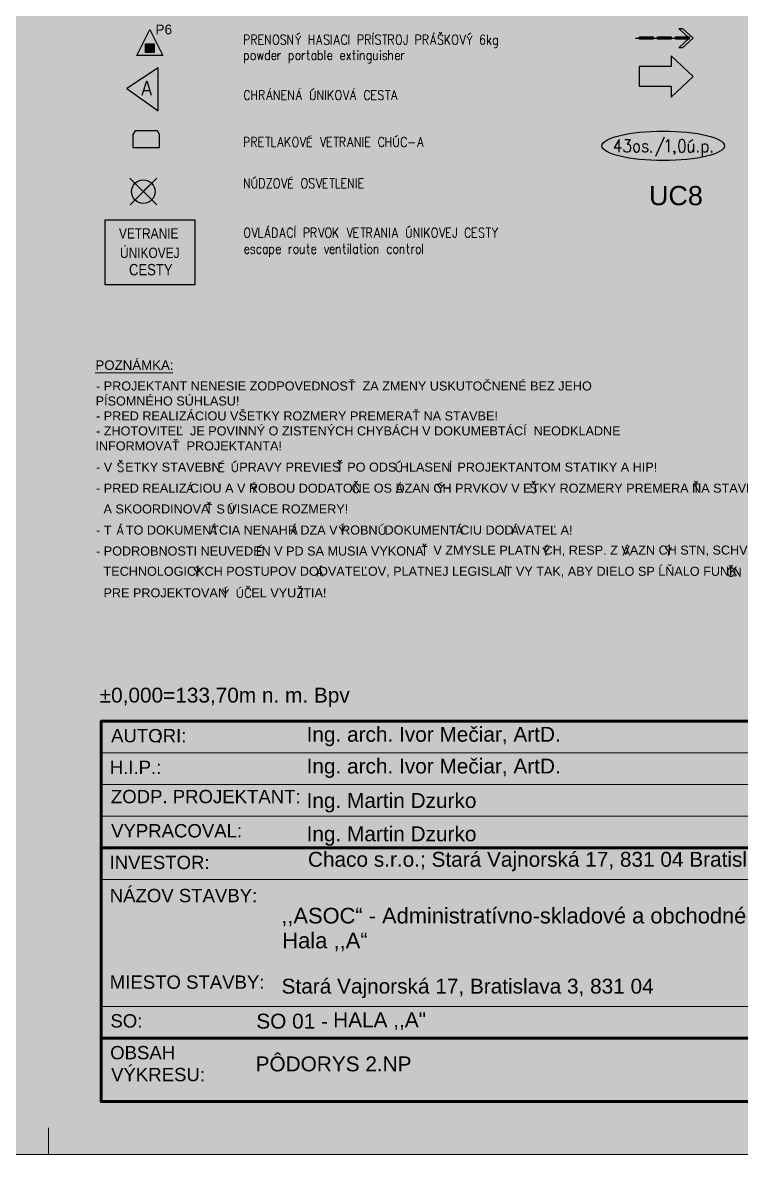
# Model space of a CAD drawing. Header units: millimetres. Extents: x 2377 to 264466, y -28213 to 61616.
# Drawn here: x 248322 to 258523, y -24410 to -8343 of the extents above; entities that cross this region are included whole.
import ezdxf

# ---------------------------------------------------------------- set-up
doc = ezdxf.new("R2010")
doc.units = ezdxf.units.MM
doc.layers.add('ZTI_KANAL', color=30, linetype='Continuous', lineweight=50)
doc.styles.add('PDF Arial Narrow', font='')
doc.styles.add('PDF ArialMT', font='arial.ttf')
doc.styles.add('PDF TimesNewRomanPSMT', font='arial.ttf')
doc.styles.get('PDF Arial Narrow').set_extended_font_data('Arial Narrow')

msp = doc.modelspace()

# ---------------------------------------------------------------- hatches: boundary and pattern name
at = {"layer": 'ZTI_KANAL', "true_color": 0x7fff00, "transparency": 33554559}
msp.add_hatch(color=70, dxfattribs=at).paths.add_polyline_path([(257687, -8428), (257839, -8565), (257687, -8701), (257636, -8701), (257785, -8565), (257636, -8428)])

# ---------------------------------------------------------------- linework, layer by layer
at = {"layer": 'ZTI_KANAL', "color": 7, "lineweight": 9}
for points in [[(144446, -24410), (264438, -24410), (264438, 7087), (144446, 7087)], [(251908, -8517), (251898, -8523), (251888, -8536), (251882, -8549), (251879, -8568), (251879, -8603), (251882, -8622), (251888, -8634), (251898, -8647), (251908, -8654), (251927, -8654), (251936, -8647), (251946, -8634), (251952, -8622), (251958, -8603), (251958, -8568), (251952, -8549), (251946, -8536), (251936, -8523), (251927, -8517)], [(253651, -8517), (253641, -8523), (253632, -8536), (253629, -8549), (253622, -8568), (253622, -8603), (253629, -8622), (253632, -8634), (253641, -8647), (253651, -8654), (253670, -8654), (253683, -8647), (253692, -8634), (253695, -8622), (253702, -8603), (253702, -8568), (253695, -8549), (253692, -8536), (253683, -8523), (253670, -8517)], [(254451, -8517), (254442, -8523), (254429, -8536), (254426, -8549), (254419, -8568), (254419, -8603), (254426, -8622), (254429, -8634), (254442, -8647), (254451, -8654), (254470, -8654), (254480, -8647), (254489, -8634), (254495, -8622), (254499, -8603), (254499, -8568), (254495, -8549), (254489, -8536), (254480, -8523), (254470, -8517)], [(251587, -8781), (251577, -8787), (251568, -8800), (251561, -8822), (251561, -8835), (251568, -8854), (251577, -8866), (251587, -8873), (251603, -8873), (251612, -8866), (251622, -8854), (251628, -8835), (251628, -8822), (251622, -8800), (251612, -8787), (251603, -8781)], [(252222, -8781), (252212, -8787), (252203, -8800), (252200, -8822), (252200, -8835), (252203, -8854), (252212, -8866), (252222, -8873), (252238, -8873), (252247, -8866), (252257, -8854), (252263, -8835), (252263, -8822), (252257, -8800), (252247, -8787), (252238, -8781)], [(253076, -8742), (253079, -8749), (253086, -8742), (253079, -8736)], [(253397, -8742), (253400, -8749), (253406, -8742), (253400, -8736)], [(252793, -9304), (252784, -9311), (252774, -9324), (252771, -9336), (252765, -9355), (252765, -9387), (252771, -9409), (252774, -9422), (252784, -9435), (252793, -9441), (252816, -9441), (252825, -9435), (252835, -9422), (252838, -9409), (252844, -9387), (252844, -9355), (252838, -9336), (252835, -9324), (252825, -9311), (252816, -9304)], [(251685, -10692), (251685, -10556), (251720, -10556), (251736, -10562), (251746, -10575), (251749, -10587), (251755, -10606), (251755, -10641), (251749, -10660), (251746, -10673), (251736, -10686), (251720, -10692)], [(251917, -10556), (251908, -10562), (251898, -10575), (251892, -10587), (251888, -10606), (251888, -10641), (251892, -10660), (251898, -10673), (251908, -10686), (251917, -10692), (251936, -10692), (251946, -10686), (251958, -10673), (251962, -10660), (251968, -10641), (251968, -10606), (251962, -10587), (251958, -10575), (251946, -10562), (251936, -10556)], [(252311, -10556), (252301, -10562), (252292, -10575), (252289, -10587), (252282, -10606), (252282, -10641), (252289, -10660), (252292, -10673), (252301, -10686), (252311, -10692), (252333, -10692), (252343, -10686), (252352, -10673), (252355, -10660), (252362, -10641), (252362, -10606), (252355, -10587), (252352, -10575), (252343, -10562), (252333, -10556)], [(251498, -11257), (251488, -11264), (251479, -11276), (251476, -11289), (251469, -11308), (251469, -11343), (251476, -11362), (251479, -11375), (251488, -11388), (251498, -11394), (251520, -11394), (251530, -11388), (251539, -11375), (251542, -11362), (251549, -11343), (251549, -11308), (251542, -11289), (251539, -11276), (251530, -11264), (251520, -11257)], [(251869, -11394), (251869, -11257), (251904, -11257), (251917, -11264), (251927, -11276), (251933, -11289), (251936, -11308), (251936, -11343), (251933, -11362), (251927, -11375), (251917, -11388), (251904, -11394)], [(252651, -11257), (252641, -11264), (252632, -11276), (252628, -11289), (252622, -11308), (252622, -11343), (252628, -11362), (252632, -11375), (252641, -11388), (252651, -11394), (252673, -11394), (252682, -11388), (252692, -11375), (252695, -11362), (252701, -11343), (252701, -11308), (252695, -11289), (252692, -11276), (252682, -11264), (252673, -11257)], [(254159, -11257), (254149, -11264), (254140, -11276), (254133, -11289), (254130, -11308), (254130, -11343), (254133, -11362), (254140, -11375), (254149, -11388), (254159, -11394), (254178, -11394), (254187, -11388), (254200, -11375), (254203, -11362), (254210, -11343), (254210, -11308), (254203, -11289), (254200, -11276), (254187, -11264), (254178, -11257)], [(252193, -11530), (252184, -11537), (252174, -11549), (252168, -11569), (252168, -11584), (252174, -11603), (252184, -11616), (252193, -11623), (252206, -11623), (252219, -11616), (252228, -11603), (252231, -11584), (252231, -11569), (252228, -11549), (252219, -11537), (252206, -11530)], [(252936, -11492), (252943, -11499), (252946, -11492), (252943, -11483)], [(253178, -11492), (253184, -11499), (253187, -11492), (253184, -11483)], [(253241, -11530), (253232, -11537), (253222, -11549), (253219, -11569), (253219, -11584), (253222, -11603), (253232, -11616), (253241, -11623), (253257, -11623), (253267, -11616), (253276, -11603), (253282, -11584), (253282, -11569), (253276, -11549), (253267, -11537), (253257, -11530)], [(253613, -11530), (253603, -11537), (253591, -11549), (253587, -11569), (253587, -11584), (253591, -11603), (253603, -11616), (253613, -11623), (253625, -11623), (253635, -11616), (253644, -11603), (253651, -11584), (253651, -11569), (253644, -11549), (253635, -11537), (253625, -11530)], [(253930, -11530), (253921, -11537), (253911, -11549), (253908, -11569), (253908, -11584), (253911, -11603), (253921, -11616), (253930, -11623), (253946, -11623), (253956, -11616), (253965, -11603), (253972, -11584), (253972, -11569), (253965, -11549), (253956, -11537), (253946, -11530)], [(250263, -18434), (250253, -18443), (250263, -18453), (250272, -18443)], [(250263, -18542), (250253, -18551), (250263, -18561), (250272, -18551)]]:
    msp.add_lwpolyline(points, close=True, dxfattribs=at)
at = {"layer": 'ZTI_KANAL', "color": 1, "lineweight": 25}
for points in [[(250126, -8441), (250310, -8809), (249942, -8809)], [(250066, -8768), (250066, -8644), (250190, -8644), (250190, -8768)], [(250247, -9593), (250247, -8984), (249802, -9279)], [(250237, -9879), (249920, -9879), (249888, -9933), (249888, -10117), (250266, -10117), (250266, -9933)], [(249494, -11143), (250768, -11143), (250768, -12064), (249494, -12064)]]:
    msp.add_lwpolyline(points, close=True, dxfattribs=at)
at = {"layer": 'ZTI_KANAL', "color": 7, "lineweight": 9}
for points in [[(252212, -8517), (252254, -8488)], [(253292, -8504), (253302, -8488)], [(254149, -8504), (254168, -8488)], [(254232, -8476), (254254, -8504), (254273, -8476)], [(254648, -8517), (254686, -8488)], [(251469, -8654), (251469, -8517), (251514, -8517), (251530, -8523), (251533, -8530), (251539, -8542), (251539, -8561), (251533, -8574), (251530, -8580), (251514, -8587), (251469, -8587)], [(251574, -8654), (251574, -8517), (251619, -8517), (251631, -8523), (251638, -8530), (251641, -8542), (251641, -8555), (251638, -8568), (251631, -8574), (251619, -8580), (251574, -8580)], [(251606, -8580), (251641, -8654)], [(251739, -8654), (251676, -8654), (251676, -8517), (251739, -8517)], [(251676, -8580), (251717, -8580)], [(251771, -8654), (251771, -8517), (251838, -8654), (251838, -8517)], [(252057, -8536), (252044, -8523), (252031, -8517), (252012, -8517), (251996, -8523), (251987, -8536), (251987, -8549), (251990, -8561), (251996, -8568), (252006, -8574), (252035, -8587), (252044, -8596), (252050, -8603), (252057, -8615), (252057, -8634), (252044, -8647), (252031, -8654), (252012, -8654), (251996, -8647), (251987, -8634)], [(252085, -8654), (252085, -8517), (252155, -8654), (252155, -8517)], [(252193, -8530), (252231, -8596), (252273, -8530)], [(252231, -8596), (252231, -8654)], [(252387, -8654), (252387, -8517)], [(252387, -8580), (252454, -8580)], [(252454, -8517), (252454, -8654)], [(252495, -8654), (252533, -8517), (252571, -8654)], [(252508, -8609), (252558, -8609)], [(252673, -8536), (252660, -8523), (252647, -8517), (252628, -8517), (252612, -8523), (252603, -8536), (252603, -8549), (252606, -8561), (252612, -8568), (252622, -8574), (252651, -8587), (252660, -8596), (252666, -8603), (252673, -8615), (252673, -8634), (252660, -8647), (252647, -8654), (252628, -8654), (252612, -8647), (252603, -8634)], [(252701, -8654), (252701, -8517)], [(252739, -8654), (252781, -8517), (252819, -8654)], [(252755, -8609), (252803, -8609)], [(252924, -8549), (252917, -8536), (252908, -8523), (252898, -8517), (252879, -8517), (252870, -8523), (252857, -8536), (252854, -8549), (252847, -8568), (252847, -8603), (252854, -8622), (252857, -8634), (252870, -8647), (252879, -8654), (252898, -8654), (252908, -8647), (252917, -8634), (252924, -8622)], [(252952, -8654), (252952, -8517)], [(253086, -8654), (253086, -8517), (253130, -8517), (253143, -8523), (253149, -8530), (253155, -8542), (253155, -8561), (253149, -8574), (253143, -8580), (253130, -8587), (253086, -8587)], [(253187, -8654), (253187, -8517), (253232, -8517), (253248, -8523), (253254, -8530), (253257, -8542), (253257, -8555), (253254, -8568), (253248, -8574), (253232, -8580), (253187, -8580)], [(253222, -8580), (253257, -8654)], [(253292, -8654), (253292, -8517)], [(253400, -8536), (253390, -8523), (253375, -8517), (253356, -8517), (253343, -8523), (253330, -8536), (253330, -8549), (253336, -8561), (253343, -8568), (253352, -8574), (253381, -8587), (253390, -8596), (253397, -8603), (253400, -8615), (253400, -8634), (253390, -8647), (253375, -8654), (253356, -8654), (253343, -8647), (253330, -8634)], [(253429, -8517), (253498, -8517)], [(253463, -8517), (253463, -8654)], [(253517, -8654), (253517, -8517), (253562, -8517), (253578, -8523), (253584, -8530), (253587, -8542), (253587, -8555), (253584, -8568), (253578, -8574), (253562, -8580), (253517, -8580)], [(253552, -8580), (253587, -8654)], [(253781, -8517), (253781, -8622), (253775, -8641), (253771, -8647), (253759, -8654), (253749, -8654), (253740, -8647), (253737, -8641), (253730, -8622), (253730, -8609)], [(253902, -8654), (253902, -8517), (253946, -8517), (253962, -8523), (253968, -8530), (253972, -8542), (253972, -8561), (253968, -8574), (253962, -8580), (253946, -8587), (253902, -8587)], [(254006, -8654), (254006, -8517), (254051, -8517), (254067, -8523), (254070, -8530), (254076, -8542), (254076, -8555), (254070, -8568), (254067, -8574), (254051, -8580), (254006, -8580)], [(254041, -8580), (254076, -8654)], [(254111, -8654), (254149, -8517), (254187, -8654)], [(254124, -8609), (254175, -8609)], [(254286, -8536), (254276, -8523), (254264, -8517), (254241, -8517), (254229, -8523), (254219, -8536), (254219, -8549), (254222, -8561), (254229, -8568), (254238, -8574), (254267, -8587), (254276, -8596), (254283, -8603), (254286, -8615), (254286, -8634), (254276, -8647), (254264, -8654), (254241, -8654), (254229, -8647), (254219, -8634)], [(254318, -8654), (254318, -8517)], [(254384, -8517), (254318, -8609)], [(254340, -8574), (254384, -8654)], [(254527, -8517), (254569, -8654), (254607, -8517)], [(254626, -8530), (254667, -8596), (254705, -8530)], [(254667, -8596), (254667, -8654)], [(254880, -8536), (254873, -8523), (254857, -8517), (254848, -8517), (254835, -8523), (254826, -8542), (254819, -8574), (254819, -8609), (254826, -8634), (254835, -8647), (254848, -8654), (254854, -8654), (254867, -8647), (254880, -8634), (254883, -8615), (254883, -8609), (254880, -8587), (254867, -8574), (254854, -8568), (254848, -8568), (254835, -8574), (254826, -8587), (254819, -8609)], [(254918, -8654), (254918, -8517)], [(254969, -8561), (254918, -8628)], [(254937, -8603), (254972, -8654)], [(255061, -8580), (255051, -8568), (255042, -8561), (255026, -8561), (255016, -8568), (255007, -8580), (255000, -8603), (255000, -8615), (255007, -8634), (255016, -8647), (255026, -8654), (255042, -8654), (255051, -8647), (255061, -8634)], [(255061, -8561), (255061, -8666), (255054, -8685), (255051, -8695), (255042, -8701), (255026, -8701), (255016, -8695)], [(251469, -8781), (251469, -8920)], [(251469, -8800), (251479, -8787), (251488, -8781), (251504, -8781), (251514, -8787), (251523, -8800), (251530, -8822), (251530, -8835), (251523, -8854), (251514, -8866), (251504, -8873), (251488, -8873), (251479, -8866), (251469, -8854)], [(251657, -8781), (251676, -8873), (251695, -8781), (251717, -8873), (251736, -8781)], [(251825, -8800), (251815, -8787), (251806, -8781), (251790, -8781), (251781, -8787), (251771, -8800), (251765, -8822), (251765, -8835), (251771, -8854), (251781, -8866), (251790, -8873), (251806, -8873), (251815, -8866), (251825, -8854)], [(251825, -8736), (251825, -8873)], [(251860, -8822), (251917, -8822), (251917, -8806), (251914, -8793), (251908, -8787), (251898, -8781), (251882, -8781), (251873, -8787), (251863, -8800), (251860, -8822), (251860, -8835), (251863, -8854), (251873, -8866), (251882, -8873), (251898, -8873), (251908, -8866), (251917, -8854)], [(251946, -8873), (251946, -8781)], [(251946, -8822), (251952, -8800), (251962, -8787), (251971, -8781), (251987, -8781)], [(252104, -8781), (252104, -8920)], [(252104, -8800), (252114, -8787), (252123, -8781), (252139, -8781), (252149, -8787), (252158, -8800), (252165, -8822), (252165, -8835), (252158, -8854), (252149, -8866), (252139, -8873), (252123, -8873), (252114, -8866), (252104, -8854)], [(252292, -8873), (252292, -8781)], [(252292, -8822), (252298, -8800), (252308, -8787), (252317, -8781), (252333, -8781)], [(252355, -8781), (252390, -8781)], [(252371, -8736), (252371, -8847), (252374, -8866), (252387, -8873), (252397, -8873)], [(252485, -8800), (252476, -8787), (252463, -8781), (252451, -8781), (252441, -8787), (252431, -8800), (252425, -8822), (252425, -8835), (252431, -8854), (252441, -8866), (252451, -8873), (252463, -8873), (252476, -8866), (252485, -8854)], [(252485, -8781), (252485, -8873)], [(252517, -8873), (252517, -8736)], [(252517, -8800), (252530, -8787), (252539, -8781), (252552, -8781), (252562, -8787), (252574, -8800), (252578, -8822), (252578, -8835), (252574, -8854), (252562, -8866), (252552, -8873), (252539, -8873), (252530, -8866), (252517, -8854)], [(252612, -8873), (252612, -8736)], [(252651, -8822), (252711, -8822), (252711, -8806), (252705, -8793), (252701, -8787), (252692, -8781), (252676, -8781), (252666, -8787), (252657, -8800), (252651, -8822), (252651, -8835), (252657, -8854), (252666, -8866), (252676, -8873), (252692, -8873), (252701, -8866), (252711, -8854)], [(252835, -8822), (252892, -8822), (252892, -8806), (252889, -8793), (252882, -8787), (252873, -8781), (252860, -8781), (252847, -8787), (252838, -8800), (252835, -8822), (252835, -8835), (252838, -8854), (252847, -8866), (252860, -8873), (252873, -8873), (252882, -8866), (252892, -8854)], [(252924, -8873), (252978, -8781)], [(252978, -8873), (252924, -8781)], [(253006, -8781), (253041, -8781)], [(253022, -8736), (253022, -8847), (253025, -8866), (253035, -8873), (253044, -8873)], [(253079, -8781), (253079, -8873)], [(253114, -8873), (253114, -8781)], [(253114, -8806), (253130, -8787), (253140, -8781), (253155, -8781), (253165, -8787), (253168, -8806), (253168, -8873)], [(253267, -8800), (253257, -8787), (253248, -8781), (253232, -8781), (253222, -8787), (253213, -8800), (253209, -8822), (253209, -8835), (253213, -8854), (253222, -8866), (253232, -8873), (253248, -8873), (253257, -8866), (253267, -8854)], [(253267, -8781), (253267, -8885), (253263, -8904), (253257, -8914), (253248, -8920), (253232, -8920), (253222, -8914)], [(253302, -8781), (253302, -8847), (253308, -8866), (253317, -8873), (253330, -8873), (253343, -8866), (253356, -8847)], [(253356, -8781), (253356, -8873)], [(253400, -8781), (253400, -8873)], [(253489, -8800), (253486, -8787), (253470, -8781), (253454, -8781), (253441, -8787), (253435, -8800), (253441, -8815), (253451, -8822), (253473, -8828), (253486, -8835), (253489, -8847), (253489, -8854), (253486, -8866), (253470, -8873), (253454, -8873), (253441, -8866), (253435, -8854)], [(253517, -8873), (253517, -8736)], [(253517, -8806), (253533, -8787), (253543, -8781), (253559, -8781), (253568, -8787), (253571, -8806), (253571, -8873)], [(253613, -8822), (253673, -8822), (253673, -8806), (253667, -8793), (253660, -8787), (253651, -8781), (253638, -8781), (253629, -8787), (253616, -8800), (253613, -8822), (253613, -8835), (253616, -8854), (253629, -8866), (253638, -8873), (253651, -8873), (253660, -8866), (253673, -8854)], [(253702, -8873), (253702, -8781)], [(253702, -8822), (253705, -8800), (253714, -8787), (253727, -8781), (253740, -8781)], [(251542, -9336), (251539, -9324), (251530, -9311), (251520, -9304), (251498, -9304), (251488, -9311), (251479, -9324), (251476, -9336), (251469, -9355), (251469, -9387), (251476, -9409), (251479, -9422), (251488, -9435), (251498, -9441), (251520, -9441), (251530, -9435), (251539, -9422), (251542, -9409)], [(251574, -9441), (251574, -9304)], [(251641, -9304), (251641, -9441)], [(251682, -9441), (251682, -9304), (251727, -9304), (251739, -9311), (251746, -9317), (251749, -9330), (251749, -9343), (251746, -9355), (251739, -9362), (251727, -9368), (251682, -9368)], [(251784, -9441), (251825, -9304), (251863, -9441)], [(251825, -9289), (251844, -9276)], [(251892, -9441), (251892, -9304), (251962, -9441), (251962, -9304)], [(252066, -9441), (252003, -9441), (252003, -9304), (252066, -9304)], [(252095, -9441), (252095, -9304), (252165, -9441), (252165, -9304)], [(252203, -9441), (252244, -9304), (252282, -9441)], [(252244, -9289), (252263, -9276)], [(252406, -9317), (252406, -9403), (252409, -9422), (252419, -9435), (252435, -9441), (252444, -9441), (252460, -9435), (252470, -9422), (252476, -9403), (252476, -9317)], [(252419, -9304), (252460, -9276)], [(252514, -9441), (252514, -9304), (252584, -9441), (252584, -9304)], [(252622, -9441), (252622, -9304)], [(252660, -9441), (252660, -9304)], [(252730, -9304), (252660, -9393)], [(252873, -9304), (252914, -9441), (252952, -9304)], [(252971, -9441), (253013, -9304), (253051, -9441)], [(253013, -9289), (253032, -9276)], [(253248, -9336), (253244, -9324), (253232, -9311), (253222, -9304), (253203, -9304), (253194, -9311), (253184, -9324), (253178, -9336), (253175, -9355), (253175, -9387), (253178, -9409), (253184, -9422), (253194, -9435), (253203, -9441), (253222, -9441), (253232, -9435), (253244, -9422), (253248, -9409)], [(253343, -9441), (253276, -9441), (253276, -9304), (253343, -9304)], [(253441, -9324), (253429, -9311), (253416, -9304), (253397, -9304), (253381, -9311), (253371, -9324), (253371, -9336), (253375, -9349), (253381, -9355), (253390, -9362), (253419, -9374), (253429, -9381), (253435, -9387), (253441, -9403), (253441, -9422), (253429, -9435), (253416, -9441), (253397, -9441), (253381, -9435), (253371, -9422)], [(253470, -9304), (253540, -9304)], [(253505, -9304), (253505, -9441)], [(253559, -9441), (253597, -9304), (253638, -9441)], [(251574, -9368), (251641, -9368)], [(251717, -9368), (251749, -9441)], [(251800, -9393), (251847, -9393)], [(252003, -9368), (252041, -9368)], [(252219, -9393), (252266, -9393)], [(252686, -9362), (252730, -9441)], [(252987, -9393), (253035, -9393)], [(253276, -9368), (253317, -9368)], [(253571, -9393), (253622, -9393)], [(252416, -9943), (252371, -9968)], [(253603, -9968), (253641, -9943)], [(251469, -10108), (251469, -9968), (251514, -9968), (251530, -9974), (251533, -9984), (251539, -9997), (251539, -10016), (251533, -10028), (251530, -10035), (251514, -10041), (251469, -10041)], [(251574, -10108), (251574, -9968), (251619, -9968), (251631, -9974), (251638, -9984), (251641, -9997), (251641, -10009), (251638, -10022), (251631, -10028), (251619, -10035), (251574, -10035)], [(251606, -10035), (251641, -10108)], [(251739, -10108), (251676, -10108), (251676, -9968), (251739, -9968)], [(251676, -10035), (251717, -10035)], [(251771, -9968), (251838, -9968)], [(251806, -9968), (251806, -10108)], [(251860, -9968), (251860, -10108), (251917, -10108)], [(251942, -10108), (251981, -9968), (252022, -10108)], [(251958, -10060), (252006, -10060)], [(252050, -10108), (252050, -9968)], [(252120, -9968), (252050, -10060)], [(252076, -10028), (252120, -10108)], [(252263, -9968), (252301, -10108), (252343, -9968)], [(252425, -10108), (252362, -10108), (252362, -9984), (252425, -9984)], [(252362, -10041), (252400, -10041)], [(252549, -9968), (252587, -10108), (252628, -9968)], [(252711, -10108), (252647, -10108), (252647, -9968), (252711, -9968)], [(252647, -10035), (252686, -10035)], [(252739, -9968), (252809, -9968)], [(252774, -9968), (252774, -10108)], [(252828, -10108), (252828, -9968), (252873, -9968), (252889, -9974), (252892, -9984), (252898, -9997), (252898, -10009), (252892, -10022), (252889, -10028), (252873, -10035), (252828, -10035)], [(252863, -10035), (252898, -10108)], [(252933, -10108), (252971, -9968), (253013, -10108)], [(252946, -10060), (252997, -10060)], [(253041, -10108), (253041, -9968), (253111, -10108), (253111, -9968)], [(253149, -10108), (253149, -9968)], [(253254, -10108), (253187, -10108), (253187, -9968), (253254, -9968)], [(253187, -10035), (253229, -10035)], [(253451, -10003), (253444, -9990), (253435, -9974), (253425, -9968), (253406, -9968), (253397, -9974), (253387, -9990), (253381, -10003), (253375, -10022), (253375, -10054), (253381, -10073), (253387, -10089), (253397, -10102), (253406, -10108), (253425, -10108), (253435, -10102), (253444, -10089), (253451, -10073)], [(253479, -10108), (253479, -9968)], [(253479, -10035), (253549, -10035)], [(253549, -9968), (253549, -10108)], [(253587, -9984), (253587, -10067), (253594, -10089), (253603, -10102), (253616, -10108), (253629, -10108), (253641, -10102), (253651, -10089), (253657, -10067), (253657, -9984)], [(253771, -10003), (253765, -9990), (253756, -9974), (253746, -9968), (253727, -9968), (253714, -9974), (253705, -9990), (253702, -10003), (253695, -10022), (253695, -10054), (253702, -10073), (253705, -10089), (253714, -10102), (253727, -10108), (253746, -10108), (253756, -10102), (253765, -10089), (253771, -10073)], [(253800, -10048), (253889, -10048)], [(253927, -10108), (253968, -9968), (254006, -10108)], [(253943, -10060), (253991, -10060)], [(251469, -10692), (251469, -10556), (251539, -10692), (251539, -10556)], [(251577, -10568), (251577, -10654), (251584, -10673), (251593, -10686), (251606, -10692), (251619, -10692), (251631, -10686), (251641, -10673), (251647, -10654), (251647, -10568)], [(251593, -10556), (251631, -10530)], [(251790, -10556), (251860, -10556), (251790, -10692), (251860, -10692)], [(251996, -10556), (252035, -10692), (252076, -10556)], [(252158, -10692), (252095, -10692), (252095, -10568), (252158, -10568)], [(252149, -10530), (252104, -10556)], [(252460, -10575), (252451, -10562), (252435, -10556), (252416, -10556), (252400, -10562), (252390, -10575), (252390, -10587), (252397, -10600), (252400, -10606), (252409, -10616), (252441, -10629), (252451, -10635), (252454, -10641), (252460, -10654), (252460, -10673), (252451, -10686), (252435, -10692), (252416, -10692), (252400, -10686), (252390, -10673)], [(252489, -10556), (252530, -10692), (252568, -10556)], [(252651, -10692), (252587, -10692), (252587, -10556), (252651, -10556)], [(252682, -10556), (252749, -10556)], [(252717, -10556), (252717, -10692)], [(252771, -10556), (252771, -10692), (252828, -10692)], [(252917, -10692), (252854, -10692), (252854, -10556), (252917, -10556)], [(252946, -10692), (252946, -10556), (253016, -10692), (253016, -10556)], [(253057, -10692), (253057, -10556)], [(253159, -10692), (253095, -10692), (253095, -10556), (253159, -10556)], [(252095, -10629), (252133, -10629)], [(252587, -10622), (252628, -10622)], [(252854, -10622), (252892, -10622)], [(253095, -10622), (253133, -10622)], [(251800, -11245), (251819, -11229)], [(252184, -11245), (252193, -11229)], [(253784, -11257), (253825, -11229)], [(251577, -11257), (251619, -11394), (251657, -11257)], [(251676, -11257), (251676, -11394), (251736, -11394)], [(251761, -11394), (251800, -11257), (251838, -11394)], [(251774, -11349), (251825, -11349)], [(251971, -11394), (252012, -11257), (252050, -11394)], [(251987, -11349), (252035, -11349)], [(252155, -11289), (252149, -11276), (252139, -11264), (252130, -11257), (252111, -11257), (252101, -11264), (252089, -11276), (252085, -11289), (252079, -11308), (252079, -11343), (252085, -11362), (252089, -11375), (252101, -11388), (252111, -11394), (252130, -11394), (252139, -11388), (252149, -11375), (252155, -11362)], [(252184, -11394), (252184, -11257)], [(252317, -11394), (252317, -11257), (252362, -11257), (252374, -11264), (252381, -11270), (252387, -11283), (252387, -11302), (252381, -11315), (252374, -11321), (252362, -11327), (252317, -11327)], [(252419, -11394), (252419, -11257), (252463, -11257), (252479, -11264), (252485, -11270), (252489, -11283), (252489, -11295), (252485, -11308), (252479, -11315), (252463, -11321), (252419, -11321)], [(252454, -11321), (252489, -11394)], [(252524, -11257), (252562, -11394), (252603, -11257)], [(252730, -11394), (252730, -11257)], [(252800, -11257), (252730, -11349)], [(252755, -11315), (252800, -11394)], [(252927, -11257), (252968, -11394), (253006, -11257)], [(253089, -11394), (253025, -11394), (253025, -11257), (253089, -11257)], [(253025, -11321), (253067, -11321)], [(253121, -11257), (253187, -11257)], [(253155, -11257), (253155, -11394)], [(253209, -11394), (253209, -11257), (253254, -11257), (253267, -11264), (253273, -11270), (253276, -11283), (253276, -11295), (253273, -11308), (253267, -11315), (253254, -11321), (253209, -11321)], [(253244, -11321), (253276, -11394)], [(253311, -11394), (253352, -11257), (253390, -11394)], [(253327, -11349), (253375, -11349)], [(253419, -11394), (253419, -11257), (253489, -11394), (253489, -11257)], [(253530, -11394), (253530, -11257)], [(253568, -11394), (253606, -11257), (253648, -11394)], [(253584, -11349), (253632, -11349)], [(253771, -11270), (253771, -11356), (253775, -11375), (253784, -11388), (253800, -11394), (253810, -11394), (253825, -11388), (253835, -11375), (253838, -11356), (253838, -11270)], [(253879, -11394), (253879, -11257), (253946, -11394), (253946, -11257)], [(253987, -11394), (253987, -11257)], [(254026, -11394), (254026, -11257)], [(254095, -11257), (254026, -11349)], [(254051, -11315), (254095, -11394)], [(254238, -11257), (254276, -11394), (254318, -11257)], [(254400, -11394), (254337, -11394), (254337, -11257), (254400, -11257)], [(254337, -11321), (254375, -11321)], [(254480, -11257), (254480, -11362), (254473, -11381), (254470, -11388), (254461, -11394), (254451, -11394), (254442, -11388), (254435, -11381), (254429, -11362), (254429, -11349)], [(254676, -11289), (254670, -11276), (254661, -11264), (254651, -11257), (254632, -11257), (254623, -11264), (254613, -11276), (254607, -11289), (254603, -11308), (254603, -11343), (254607, -11362), (254613, -11375), (254623, -11388), (254632, -11394), (254651, -11394), (254661, -11388), (254670, -11375), (254676, -11362)], [(254769, -11394), (254705, -11394), (254705, -11257), (254769, -11257)], [(254705, -11321), (254746, -11321)], [(254870, -11276), (254857, -11264), (254845, -11257), (254826, -11257), (254810, -11264), (254800, -11276), (254800, -11289), (254804, -11302), (254810, -11308), (254819, -11315), (254848, -11327), (254857, -11334), (254864, -11343), (254870, -11356), (254870, -11375), (254857, -11388), (254845, -11394), (254826, -11394), (254810, -11388), (254800, -11375)], [(254899, -11257), (254969, -11257)], [(254934, -11257), (254934, -11394)], [(254988, -11257), (255026, -11321), (255067, -11257)], [(255026, -11321), (255026, -11394)], [(251473, -11569), (251533, -11569), (251533, -11556), (251526, -11543), (251523, -11537), (251514, -11530), (251498, -11530), (251488, -11537), (251479, -11549), (251473, -11569), (251473, -11584), (251479, -11603), (251488, -11616), (251498, -11623), (251514, -11623), (251523, -11616), (251533, -11603)], [(251615, -11549), (251612, -11537), (251596, -11530), (251580, -11530), (251568, -11537), (251561, -11549), (251568, -11562), (251577, -11569), (251603, -11575), (251612, -11584), (251615, -11597), (251615, -11603), (251612, -11616), (251596, -11623), (251580, -11623), (251568, -11616), (251561, -11603)], [(251704, -11549), (251695, -11537), (251685, -11530), (251669, -11530), (251660, -11537), (251650, -11549), (251647, -11569), (251647, -11584), (251650, -11603), (251660, -11616), (251669, -11623), (251685, -11623), (251695, -11616), (251704, -11603)], [(251793, -11549), (251784, -11537), (251774, -11530), (251758, -11530), (251749, -11537), (251739, -11549), (251736, -11569), (251736, -11584), (251739, -11603), (251749, -11616), (251758, -11623), (251774, -11623), (251784, -11616), (251793, -11603)], [(251793, -11530), (251793, -11623)], [(251828, -11530), (251828, -11667)], [(251828, -11549), (251838, -11537), (251847, -11530), (251863, -11530), (251873, -11537), (251882, -11549), (251888, -11569), (251888, -11584), (251882, -11603), (251873, -11616), (251863, -11623), (251847, -11623), (251838, -11616), (251828, -11603)], [(251920, -11569), (251981, -11569), (251981, -11556), (251977, -11543), (251971, -11537), (251962, -11530), (251946, -11530), (251936, -11537), (251927, -11549), (251920, -11569), (251920, -11584), (251927, -11603), (251936, -11616), (251946, -11623), (251962, -11623), (251971, -11616), (251981, -11603)], [(252104, -11623), (252104, -11530)], [(252104, -11569), (252108, -11549), (252120, -11537), (252130, -11530), (252143, -11530)], [(252263, -11530), (252263, -11597), (252266, -11616), (252276, -11623), (252292, -11623), (252301, -11616), (252317, -11597)], [(252317, -11530), (252317, -11623)], [(252355, -11530), (252390, -11530)], [(252371, -11483), (252371, -11597), (252374, -11616), (252384, -11623), (252393, -11623)], [(252425, -11569), (252482, -11569), (252482, -11556), (252479, -11543), (252473, -11537), (252463, -11530), (252447, -11530), (252438, -11537), (252428, -11549), (252425, -11569), (252425, -11584), (252428, -11603), (252438, -11616), (252447, -11623), (252463, -11623), (252473, -11616), (252482, -11603)], [(252606, -11530), (252635, -11623), (252666, -11530)], [(252686, -11569), (252746, -11569), (252746, -11556), (252739, -11543), (252733, -11537), (252724, -11530), (252711, -11530), (252701, -11537), (252689, -11549), (252686, -11569), (252686, -11584), (252689, -11603), (252701, -11616), (252711, -11623), (252724, -11623), (252733, -11616), (252746, -11603)], [(252774, -11623), (252774, -11530)], [(252774, -11556), (252790, -11537), (252800, -11530), (252813, -11530), (252822, -11537), (252828, -11556), (252828, -11623)], [(252867, -11530), (252901, -11530)], [(252882, -11483), (252882, -11597), (252889, -11616), (252898, -11623), (252908, -11623)], [(252943, -11530), (252943, -11623)], [(252974, -11623), (252974, -11483)], [(253076, -11549), (253063, -11537), (253054, -11530), (253041, -11530), (253032, -11537), (253019, -11549), (253016, -11569), (253016, -11584), (253019, -11603), (253032, -11616), (253041, -11623), (253054, -11623), (253063, -11616), (253076, -11603)], [(253076, -11530), (253076, -11623)], [(253108, -11530), (253143, -11530)], [(253124, -11483), (253124, -11597), (253130, -11616), (253140, -11623), (253149, -11623)], [(253184, -11530), (253184, -11623)], [(253311, -11623), (253311, -11530)], [(253311, -11556), (253327, -11537), (253336, -11530), (253349, -11530), (253359, -11537), (253365, -11556), (253365, -11623)], [(253559, -11549), (253546, -11537), (253537, -11530), (253524, -11530), (253514, -11537), (253502, -11549), (253498, -11569), (253498, -11584), (253502, -11603), (253514, -11616), (253524, -11623), (253537, -11623), (253546, -11616), (253559, -11603)], [(253679, -11623), (253679, -11530)], [(253679, -11556), (253695, -11537), (253705, -11530), (253721, -11530), (253730, -11537), (253733, -11556), (253733, -11623)], [(253775, -11530), (253810, -11530)], [(253787, -11483), (253787, -11597), (253794, -11616), (253803, -11623), (253813, -11623)], [(253845, -11623), (253845, -11530)], [(253845, -11569), (253848, -11549), (253857, -11537), (253867, -11530), (253883, -11530)], [(254000, -11623), (254000, -11483)], [(249351, -13315), (250453, -13315)], [(249751, -14611), (249742, -14598), (249726, -14592), (249704, -14592), (249688, -14598), (249675, -14611), (249675, -14620), (249682, -14633), (249688, -14639), (249697, -14646), (249729, -14658), (249742, -14665), (249745, -14671), (249751, -14684), (249751, -14699), (249742, -14712), (249726, -14719), (249704, -14719), (249688, -14712), (249675, -14699)], [(249691, -14553), (249713, -14579), (249736, -14553)], [(251184, -14719), (251114, -14719), (251114, -14604), (251184, -14604)], [(251174, -14566), (251123, -14592)], [(251295, -14604), (251295, -14684), (251301, -14699), (251314, -14712), (251330, -14719), (251339, -14719), (251355, -14712), (251368, -14699), (251374, -14684), (251374, -14604)], [(251314, -14592), (251355, -14566)], [(252787, -14592), (252863, -14592)], [(252803, -14553), (252825, -14579), (252847, -14553)], [(252825, -14592), (252825, -14684), (252825, -14719)], [(253625, -14604), (253625, -14684), (253632, -14699), (253644, -14712), (253660, -14719), (253670, -14719), (253686, -14712), (253698, -14699), (253702, -14684), (253702, -14604)], [(253644, -14592), (253686, -14566)], [(254394, -14579), (254407, -14566)], [(254394, -14719), (254394, -14592)], [(251114, -14658), (251158, -14658)], [(250653, -15017), (250698, -14890), (250742, -15017)], [(250698, -14877), (250720, -14865)], [(251558, -14900), (251603, -14963), (251647, -14900)], [(251580, -14890), (251625, -14865)], [(253092, -14919), (253086, -14906), (253076, -14896), (253067, -14890), (253044, -14890), (253032, -14896), (253022, -14906), (253016, -14919), (253009, -14938), (253009, -14966), (253016, -14985), (253022, -14998), (253032, -15011), (253044, -15017), (253067, -15017), (253076, -15011), (253086, -14998), (253092, -14985)], [(253032, -14852), (253054, -14877), (253076, -14852)], [(253625, -15017), (253670, -14890), (253714, -15017)], [(253670, -14877), (253692, -14865)], [(254213, -14900), (254254, -14963), (254299, -14900)], [(254232, -14890), (254276, -14865)], [(255613, -14906), (255604, -14896), (255588, -14890), (255566, -14890), (255550, -14896), (255537, -14906), (255537, -14919), (255543, -14931), (255550, -14938), (255559, -14944), (255591, -14957), (255604, -14963), (255610, -14966), (255613, -14979), (255613, -14998), (255604, -15011), (255588, -15017), (255566, -15017), (255550, -15011), (255537, -14998)], [(255553, -14852), (255575, -14877), (255597, -14852)], [(257842, -14890), (257919, -14890)], [(257858, -14852), (257880, -14877), (257903, -14852)], [(257880, -14890), (257880, -14979), (257880, -15017)], [(250669, -14973), (250723, -14973)], [(251603, -14963), (251603, -15017)], [(253644, -14973), (253698, -14973)], [(254254, -14963), (254254, -15017)], [(250930, -15185), (251006, -15185)], [(250945, -15150), (250968, -15176), (250990, -15150)], [(250968, -15185), (250968, -15277), (250968, -15312)], [(251238, -15198), (251238, -15277), (251244, -15296), (251253, -15309), (251272, -15312), (251282, -15312), (251298, -15309), (251311, -15296), (251314, -15277), (251314, -15198)], [(251253, -15185), (251298, -15163)], [(249663, -15611), (249707, -15484), (249748, -15611)], [(249678, -15570), (249732, -15570)], [(249707, -15471), (249729, -15458)], [(250987, -15611), (251031, -15484), (251076, -15611)], [(251006, -15570), (251060, -15570)], [(251031, -15471), (251053, -15458)], [(252130, -15611), (252174, -15484), (252219, -15611)], [(252149, -15570), (252203, -15570)], [(252174, -15471), (252196, -15458)], [(252816, -15497), (252857, -15557), (252901, -15497)], [(252835, -15484), (252879, -15458)], [(252857, -15557), (252857, -15611)], [(253384, -15497), (253384, -15576), (253390, -15592), (253403, -15604), (253419, -15611), (253429, -15611), (253444, -15604), (253457, -15592), (253463, -15576), (253463, -15497)], [(253403, -15484), (253444, -15458)], [(254476, -15611), (254518, -15484), (254562, -15611)], [(254492, -15570), (254546, -15570)], [(254518, -15471), (254540, -15458)], [(255270, -15611), (255315, -15484), (255356, -15611)], [(255286, -15570), (255340, -15570)], [(255315, -15471), (255334, -15458)], [(254003, -15744), (254026, -15770), (254048, -15744)], [(251730, -15909), (251657, -15909), (251657, -15795), (251730, -15795)], [(251657, -15849), (251701, -15849)], [(251717, -15757), (251669, -15782)], [(253987, -15782), (254064, -15782)], [(254026, -15782), (254026, -15871), (254026, -15909)], [(255708, -15795), (255750, -15855), (255794, -15795)], [(255728, -15782), (255772, -15757)], [(255750, -15855), (255750, -15909)], [(256845, -15909), (256890, -15782), (256934, -15909)], [(256861, -15868), (256915, -15868)], [(256890, -15770), (256912, -15757)], [(257445, -15795), (257487, -15855), (257531, -15795)], [(257464, -15782), (257509, -15757)], [(257487, -15855), (257487, -15909)], [(250774, -16081), (250818, -16055)], [(252539, -16068), (252562, -16055)], [(255172, -16068), (255181, -16055)], [(258354, -16043), (258376, -16068), (258398, -16043)], [(250752, -16090), (250796, -16151), (250837, -16090)], [(250796, -16151), (250796, -16208)], [(252498, -16208), (252539, -16081), (252584, -16208)], [(252514, -16163), (252568, -16163)], [(255172, -16208), (255172, -16081)], [(258414, -16109), (258408, -16097), (258398, -16084), (258385, -16081), (258366, -16081), (258354, -16084), (258344, -16097), (258338, -16109), (258331, -16128), (258331, -16157), (258338, -16176), (258344, -16189), (258354, -16201), (258366, -16208), (258385, -16208), (258398, -16201), (258408, -16189), (258414, -16176)], [(258430, -16208), (258430, -16081), (258506, -16208), (258506, -16081)], [(251180, -16376), (251225, -16354)], [(251384, -16376), (251428, -16354)], [(251561, -16408), (251555, -16395), (251546, -16382), (251533, -16376), (251511, -16376), (251501, -16382), (251492, -16395), (251485, -16408), (251479, -16427), (251479, -16455), (251485, -16475), (251492, -16487), (251501, -16500), (251511, -16503), (251533, -16503), (251546, -16500), (251555, -16487), (251561, -16475)], [(251501, -16341), (251523, -16363), (251546, -16341)], [(252222, -16376), (252298, -16376), (252222, -16503), (252298, -16503)], [(252238, -16341), (252260, -16363), (252279, -16341)], [(251158, -16389), (251203, -16449), (251244, -16389)], [(251203, -16449), (251203, -16503)], [(251368, -16389), (251368, -16468), (251374, -16487), (251384, -16500), (251399, -16503), (251412, -16503), (251428, -16500), (251438, -16487), (251444, -16468), (251444, -16389)], [(259563, -18710), (249437, -18710)], [(259563, -19161), (249437, -19161)], [(259563, -19609), (249437, -19609)], [(263685, -20510), (249437, -20510)], [(263685, -22311), (249437, -22311)], [(248688, -24410), (248688, -24035)]]:
    msp.add_lwpolyline(points, dxfattribs=at)
at = {"layer": 'ZTI_KANAL', "color": 70, "lineweight": 25, "true_color": 0x7fff00}
for points in [[(257020, -8565), (257785, -8565), (257636, -8428), (257687, -8428), (257839, -8565), (257687, -8701), (257636, -8701)], [(257785, -8565), (257636, -8701), (257639, -8698)], [(257779, -8565), (257782, -8561)], [(256788, -10181), (256788, -10003), (256718, -10121), (256823, -10121)], [(256871, -10003), (256944, -10003), (256902, -10070), (256925, -10070), (256937, -10079), (256944, -10089), (256950, -10114), (256950, -10130), (256944, -10155), (256931, -10175), (256909, -10181), (256890, -10181), (256871, -10175), (256861, -10165), (256855, -10146)], [(257198, -10089), (257188, -10070), (257169, -10063), (257150, -10063), (257128, -10070), (257122, -10089), (257128, -10105), (257141, -10114), (257176, -10121), (257188, -10130), (257198, -10146), (257198, -10155), (257188, -10175), (257169, -10181), (257150, -10181), (257128, -10175), (257122, -10155)], [(257430, -9968), (257306, -10241)], [(257455, -10038), (257468, -10028), (257490, -10003), (257490, -10181)], [(257769, -10063), (257769, -10146), (257776, -10175), (257788, -10181), (257811, -10181), (257823, -10175), (257842, -10146)], [(257776, -10038), (257836, -10003)], [(257842, -10063), (257842, -10181)], [(257966, -10063), (257966, -10241)], [(257966, -10089), (257979, -10070), (257995, -10063), (258014, -10063), (258027, -10070), (258042, -10089), (258049, -10114), (258049, -10130), (258042, -10155), (258027, -10175), (258014, -10181), (257995, -10181), (257979, -10175), (257966, -10155)], [(257245, -10165), (257236, -10175), (257245, -10181), (257252, -10175)], [(257579, -10175), (257572, -10181), (257563, -10175), (257572, -10165), (257579, -10175), (257579, -10190), (257572, -10206), (257563, -10216)], [(257906, -10165), (257900, -10175), (257906, -10181), (257912, -10175)], [(258103, -10165), (258096, -10175), (258103, -10181), (258109, -10175)]]:
    msp.add_lwpolyline(points, dxfattribs=at)
for points in [[(257077, -8546), (257271, -8546), (257271, -8577), (257077, -8577)], [(257525, -8577), (257331, -8577), (257331, -8546), (257525, -8546)], [(257782, -8546), (257782, -8577), (257588, -8577), (257588, -8546)], [(257525, -9247), (257525, -9400), (257839, -9108), (257525, -8815), (257525, -8965), (257071, -8965), (257071, -9247)], [(257026, -10063), (257014, -10070), (256998, -10089), (256991, -10114), (256991, -10130), (256998, -10155), (257014, -10175), (257026, -10181), (257045, -10181), (257061, -10175), (257074, -10155), (257080, -10130), (257080, -10114), (257074, -10089), (257061, -10070), (257045, -10063)], [(257674, -10003), (257652, -10013), (257639, -10038), (257633, -10079), (257633, -10105), (257639, -10146), (257652, -10175), (257674, -10181), (257687, -10181), (257706, -10175), (257722, -10146), (257728, -10105), (257728, -10079), (257722, -10038), (257706, -10013), (257687, -10003)]]:
    msp.add_lwpolyline(points, close=True, dxfattribs=at)
at = {"layer": 'ZTI_KANAL', "color": 1, "lineweight": 25}
for points in [[(250021, -9374), (250085, -9168), (250148, -9374)], [(250047, -9304), (250123, -9304)], [(249844, -10552), (250225, -10930)], [(250034, -10740), (250225, -10549), (249847, -10930)]]:
    msp.add_lwpolyline(points, dxfattribs=at)
at = {"layer": 'ZTI_KANAL', "color": 7, "lineweight": 70}
msp.add_lwpolyline([(263685, -23660), (249437, -23660), (249437, -18259), (263685, -18259)], close=True, dxfattribs=at)
for points in [[(263685, -20060), (249437, -20060)], [(249437, -22759), (263685, -22759)]]:
    msp.add_lwpolyline(points, dxfattribs=at)
at = {"layer": 'ZTI_KANAL', "color": 1, "lineweight": 25}
msp.add_circle((250035, -10742), 167, dxfattribs=at)
at = {"layer": 'ZTI_KANAL', "color": 7, "lineweight": 9}
msp.add_ellipse((252194, -10038), major_axis=(0.2, 72.5), ratio=0.544604, start_param=0.257373, end_param=6.540558, dxfattribs=at)
at = {"layer": 'ZTI_KANAL', "color": 70, "lineweight": 25, "true_color": 0x7fff00}
for points in [[(256545, -10092), (256545, -9977), (256938, -9882), (257414, -9882)], [(257414, -9882), (257891, -9882), (258284, -9977), (258284, -10092)], [(257414, -10302), (256938, -10302), (256545, -10207), (256545, -10092)], [(258284, -10092), (258284, -10207), (257891, -10302), (257414, -10302)]]:
    msp.add_open_spline(points, degree=3, dxfattribs=at)
at = {"layer": 'ZTI_KANAL', "color": 7, "lineweight": 35, "true_color": 0xffffff, "transparency": 33554559}
msp.add_solid([(144446, -24410), (264466, -24410), (144446, 7095), (264466, 7095)], dxfattribs=at)
at = {"layer": 'ZTI_KANAL', "color": 1, "lineweight": 0, "transparency": 33554559}
msp.add_solid([(250066, -8768), (250190, -8768), (250066, -8644), (250190, -8644)], dxfattribs=at)
at = {"layer": 'ZTI_KANAL', "color": 70, "lineweight": 0, "true_color": 0x7fff00, "transparency": 33554559}
for points in [[(257271, -8546), (257077, -8546), (257271, -8577), (257077, -8577)], [(257525, -8546), (257331, -8546), (257525, -8577), (257331, -8577)], [(257588, -8546), (257782, -8546), (257588, -8577), (257782, -8577)]]:
    msp.add_solid(points, dxfattribs=at)

# ---------------------------------------------------------------- texts
at = {"layer": 'ZTI_KANAL', "color": 1, "attachment_point": 4}
for s, insert, char_height, style in [('P6', (250207, -8441), 138.8, 'PDF ArialMT'), ('VETRANIE', (249689, -11335), 147.5, 'PDF Arial Narrow'), ('ÚNIKOVEJ', (249705, -11612), 147.5, 'PDF Arial Narrow'), ('CESTY', (249832, -11851), 162, 'PDF Arial Narrow')]:
    msp.add_mtext(s, dxfattribs=dict(at, insert=insert, char_height=char_height, style=style))
at = {"layer": 'ZTI_KANAL', "color": 70, "true_color": 0x7fff00, "insert": (257212, -10800), "char_height": 273.7, "attachment_point": 4, "style": 'PDF ArialMT'}
msp.add_mtext('UC8', dxfattribs=at)
at = {"layer": 'ZTI_KANAL', "color": 7, "attachment_point": 4}
for s, insert, char_height, style in [('POZNÁMKA:', (249356, -13206), 134.7, 'PDF ArialMT'), ('PROJEKTANT NENESIE ZODPOVEDNOSŤ\xa0 ZA ZMENY USKUTOČNENÉ BEZ JEHO', (249474, -13502), 128.24, 'PDF ArialMT'), ('\xad', (249365, -13502), 128, 'PDF ArialMT'), ('PÍSOMNÉHO SÚHLASU!', (249359, -13715), 128.24, 'PDF ArialMT'), ('\xad', (249365, -13927), 128, 'PDF ArialMT'), ('PRED REALIZÁCIOU VŠETKY ROZMERY PREMERAŤ NA STAVBE!', (249474, -13927), 128.24, 'PDF ArialMT'), ('ZHOTOVITEĽ\xa0 JE POVINNÝ O ZISTENÝCH CHYBÁCH V DOKUMEBTÁCÍ\xa0 NEODKLADNE', (249474, -14140), 128.24, 'PDF ArialMT'), ('INFORMOVAŤ\xa0 PROJEKTANTA!', (249356, -14353), 128.24, 'PDF ArialMT'), ('\xad', (249365, -14140), 128, 'PDF ArialMT'), ('V', (249474, -14654), 128, 'PDF ArialMT'), ('ETKY STAVEBN', (249778, -14654), 128.24, 'PDF ArialMT'), ('PRAVY PREVIES  PO ODS HLASEN  PROJEKTANTOM STATIKY A HIP!', (251397, -14654), 128.24, 'PDF ArialMT'), ('\xad', (249365, -14654), 128, 'PDF ArialMT'), ('PRED REALIZ CIOU A V ROBOU DODATONE OS DZAN CH PRVKOV V ETKY ROZMERY PREMERA NA STAVBE A UPRAVIŤ', (249474, -14953), 128.24, 'PDF ArialMT'), ('\xad', (249365, -14953), 128, 'PDF ArialMT'), ('\xa0 A SKOORDINOVA  S VISIACE ROZMERY!', (249371, -15248), 128.24, 'PDF ArialMT'), ('\xad', (249365, -15547), 128, 'PDF ArialMT'), ('T', (249474, -15547), 128, 'PDF ArialMT'), ('TO DOKUMENTCIA NENAHR DZA V ROBN  DOKUMENT CIU DOD VATEĽ A!', (249787, -15547), 128.24, 'PDF ArialMT'), ('\xad', (249365, -15845), 128, 'PDF ArialMT'), ('PODROBNOSTI NEUVEDEN V PD SA MUSIA VYKONA', (249474, -15845), 128.24, 'PDF ArialMT'), ('\xa0 TECHNOLOGICKCH POSTUPOV DODVATEĽOV, PLATNEJ LEGISLAT VY TAK, ABY DIELO SP ĹŇALO FUNK', (249371, -16144), 128.24, 'PDF ArialMT'), ('\xa0 PRE PROJEKTOVAN', (249371, -16439), 128.24, 'PDF ArialMT'), ('EL VYU ITIA!', (251569, -16439), 128.24, 'PDF ArialMT'), ('±0,000=133,70m n. m. Bpv', (249416, -17922), 211.22, 'PDF ArialMT'), ('AUTORI:', (249578, -18467), 188.6, 'PDF ArialMT'), ('Ing. arch. Ivor Mečiar, ArtD.', (252353, -18478), 211.22, 'PDF ArialMT'), ('Ing. arch. Ivor Mečiar, ArtD.', (252353, -18929), 211.22, 'PDF ArialMT'), ('H.I.P.:', (249559, -18915), 188.6, 'PDF ArialMT'), ('ZODP. PROJEKTANT:', (249575, -19331), 188.59, 'PDF ArialMT'), ('Ing. Martin Dzurko', (252353, -19418), 211.22, 'PDF ArialMT'), ('VYPRACOVAL:', (249578, -19817), 188.59, 'PDF ArialMT'), ('Ing. Martin Dzurko', (252353, -19891), 211.22, 'PDF ArialMT'), ('INVESTOR:', (249556, -20267), 188.6, 'PDF ArialMT'), ('Chaco s.r.o.; Stará Vajnorská 17, 831 04 Bratislava', (252372, -20253), 211.22, 'PDF ArialMT'), ('NÁZOV STAVBY:', (249559, -20737), 188.59, 'PDF ArialMT'), (',,ASOC“ - Administratívno-skladové a obchodné centrum -', (251994, -21041), 221.95, 'PDF TimesNewRomanPSMT'), ('Hala ,,A“', (252007, -21394), 223.2, 'PDF TimesNewRomanPSMT'), ('MIESTO STAVBY:', (249559, -21966), 188.59, 'PDF ArialMT'), ('Stará Vajnorská 17, Bratislava 3, 831 04', (251998, -22054), 211.22, 'PDF ArialMT'), ('SO:', (249568, -22516), 188.6, 'PDF ArialMT'), ('SO 01 \xad', (251639, -22520), 211.2, 'PDF ArialMT'), ('HALA ,,A"', (252730, -22520), 211.2, 'PDF ArialMT'), ('OBSAH', (249565, -22967), 188.6, 'PDF ArialMT'), ('PÔDORYS 2.NP', (251629, -23127), 211.22, 'PDF ArialMT'), ('VÝKRESU:', (249578, -23278), 188.6, 'PDF ArialMT')]:
    msp.add_mtext(s, dxfattribs=dict(at, insert=insert, char_height=char_height, style=style))
at = {"layer": 'ZTI_KANAL', "color": 7, "insert": (254103, -15845), "char_height": 128.24, "attachment_point": 4, "rotation": 0.0329, "style": 'PDF ArialMT'}
msp.add_mtext(' V ZMYSLE PLATN CH, RESP. Z VAZN CH STN, SCHV LEN CH', dxfattribs=at)

doc.saveas('drawing.dxf')
